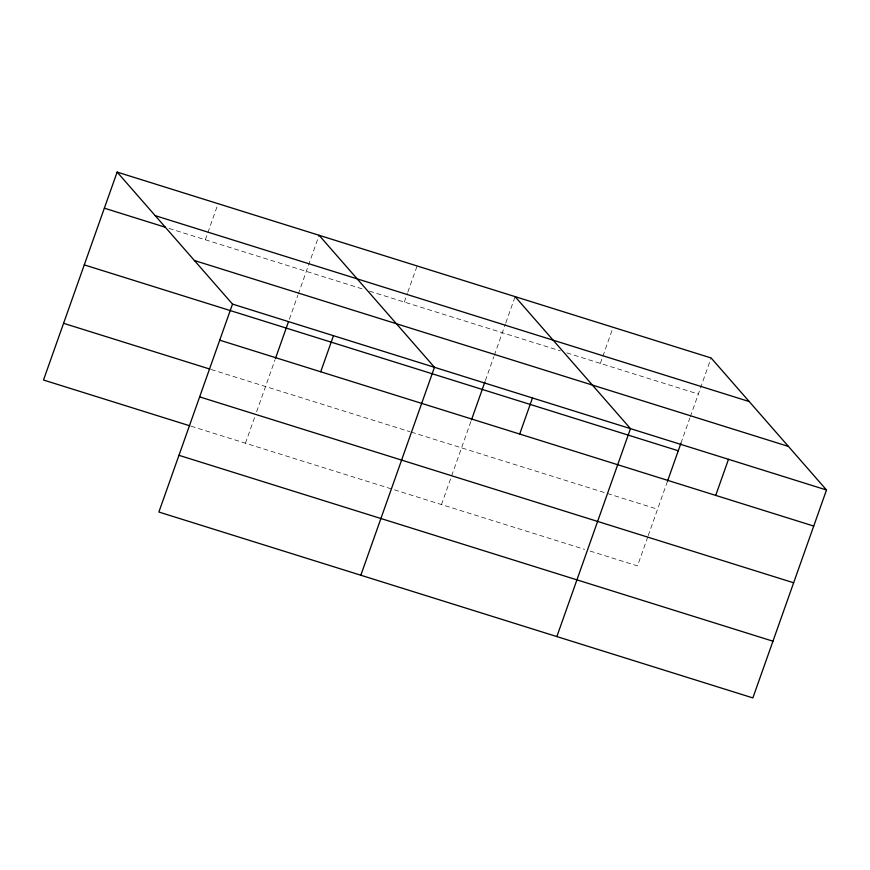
<?xml version="1.0" encoding="UTF-8"?>
<svg xmlns="http://www.w3.org/2000/svg" width="870" height="870" viewBox="0 0 870 870"><rect width="100%" height="100%" fill="white"/><g stroke="black" fill="none" stroke-linecap="round" stroke-linejoin="round"><path stroke-width="0.65" stroke-dasharray="4.35 3.26" d="M205.331 239.772L218.109 203.689M245.46 443.221L254.834 416.752M256.617 411.717L274.985 359.843M289.351 319.268L297.834 295.321M298.279 294.06L319.094 235.291M404.322 302.053L407.41 293.342M407.845 292.092L417.1 265.959M441.481 504.567L471.007 421.178M485.373 380.603L493.855 356.667M494.301 355.406L505.416 324.01M505.851 322.77L515.105 296.637M600.343 363.388L613.122 327.305M647.758 536.92L637.492 565.902L589.784 550.971M648.204 535.659L667.475 481.251M680.949 443.211L689.866 418.002M690.312 416.752L711.127 357.972M169.084 228.429L364.345 289.536M369.5 291.156L560.356 350.882M566.805 352.894L698.349 394.066M211.171 369.5L409.977 431.716M411.26 432.118L657.579 509.2M191.085 426.202L584.618 549.361"/><path stroke-width="1.3" d="M117.135 172.086L232.507 304.098L158.873 512.028L752.865 697.914L826.5 489.984L711.127 357.972L117.135 172.086L43.5 380.016L189.791 425.8M275.431 358.57L288.459 321.78M320.704 371.784L333.482 335.689M360.832 575.222L434.467 367.292L319.094 235.291M471.453 419.916L484.927 381.865M519.694 434.054L532.473 397.971M556.854 636.568L630.478 428.638L515.105 296.637M667.475 481.251L680.949 443.211M715.716 495.4L728.494 459.306M155.208 215.651L749.2 401.538M104.356 208.18L165.202 227.211M194.434 260.532L788.427 446.419M232.507 304.098L826.5 489.984M84.27 264.882L678.263 450.769M219.729 340.181L813.722 526.067M63.586 323.314L209.877 369.087M199.643 396.883L793.636 582.78M178.959 455.314L772.951 641.201"/></g></svg>
